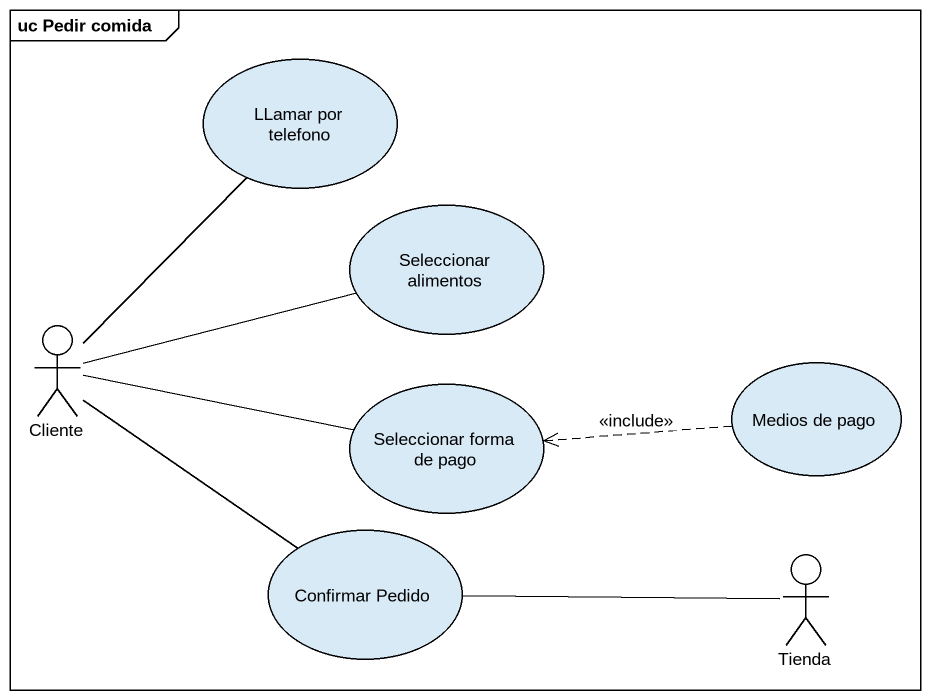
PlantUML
@startuml
mainframe uc Pedir comida
usecase "LLamar por telefono" as LLamar_por_telefono
usecase "Seleccionar alimentos" as Seleccionar_alimentos
actor Cliente
usecase "Seleccionar forma de pago" as Seleccionar_forma_de_pago
usecase "Medios de pago" as Medios_de_pago
usecase "Confirmar Pedido" as Confirmar_Pedido
actor Tienda
Cliente -up- LLamar_por_telefono
Cliente -right- Seleccionar_alimentos
Cliente -right- Seleccionar_forma_de_pago
Cliente -- Confirmar_Pedido
Medios_de_pago .left.> Seleccionar_forma_de_pago : <<include>>
Confirmar_Pedido -right- Tienda
@enduml
